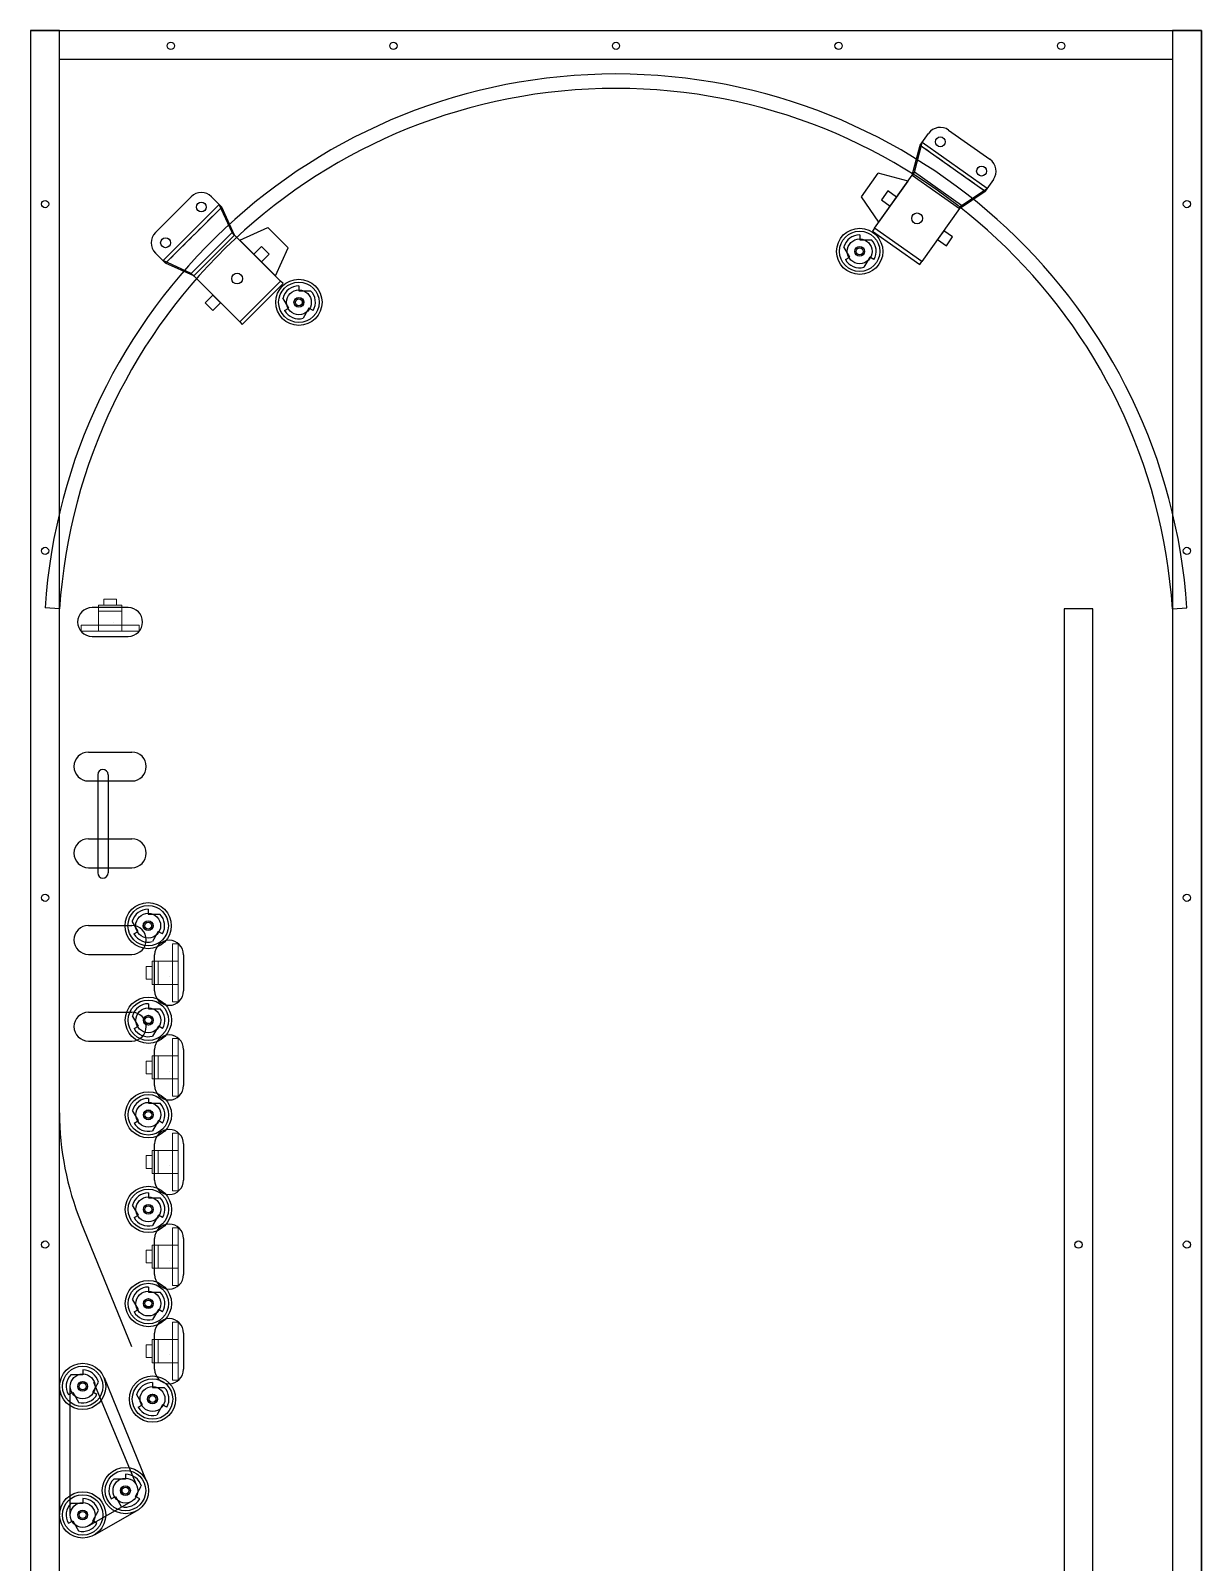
# Model space of a CAD drawing. Header units: metres. Extents: x 0 to 20.2, y 0 to 42.
# Drawn here: x 0 to 20.25, y 15.5 to 42 of the extents above; entities that cross this region are included whole.
import ezdxf

# ---------------------------------------------------------------- set-up
doc = ezdxf.new("R2010")
doc.units = ezdxf.units.M
doc.linetypes.add('Hidden', pattern=[0.1975, 0.125, -0.0725])
for name, color, linetype in [('6_125BIT_500DEP', 5, 'Continuous'), ('Z0_BOTCOMP', 4, 'Continuous'), ('Z0_CUT500', 4, 'Continuous'), ('Z0_RUBBER', 4, 'Continuous'), ('Z0_TOPCOMP', 6, 'Continuous'), ('Z0_WOODOUTLINE', 5, 'Continuous')]:
    doc.layers.add(name, color=color, linetype=linetype)

msp = doc.modelspace()

# ---------------------------------------------------------------- linework, layer by layer
at = {"layer": '6_125BIT_500DEP', "color": 5, "linetype": 'Continuous', "lineweight": 25}
for p, q in [((1.16, 29.129), (1.16, 27.429)), ((1.34, 29.129), (1.34, 27.429))]:
    msp.add_line(p, q, dxfattribs=at)
for centre, start, end in [((1.25, 29.129), 0, 180), ((1.25, 27.429), 180, 0)]:
    msp.add_arc(centre, 0.09, start, end, dxfattribs=at)
at = {"layer": 'Z0_BOTCOMP', "color": 4, "linetype": 'Continuous', "lineweight": 25}
for p, q in [((14.34, 38.467), (14.34, 38.382)), ((14.167, 38.082), (14.065, 38.258)), ((14.34, 38.382), (14.543, 38.382)), ((14.093, 38.04), (14.167, 38.082)), ((14.513, 38.082), (14.412, 37.906)), ((14.587, 38.04), (14.513, 38.082)), ((4.467, 37.2), (4.365, 37.376)), ((4.64, 37.585), (4.64, 37.5)), ((4.64, 37.5), (4.843, 37.5)), ((4.393, 37.158), (4.467, 37.2)), ((4.813, 37.2), (4.712, 37.025)), ((4.887, 37.158), (4.813, 37.2)), ((2.033, 26.802), (2.033, 26.717)), ((1.86, 26.417), (1.759, 26.593)), ((2.033, 26.717), (2.236, 26.717)), ((1.787, 26.375), (1.86, 26.417)), ((2.207, 26.417), (2.105, 26.241)), ((2.28, 26.375), (2.207, 26.417)), ((1.863, 24.781), (1.761, 24.957)), ((2.036, 25.166), (2.036, 25.081)), ((2.036, 25.081), (2.239, 25.081)), ((1.789, 24.739), (1.863, 24.781)), ((2.209, 24.781), (2.107, 24.606)), ((2.283, 24.739), (2.209, 24.781)), ((1.863, 23.145), (1.761, 23.321)), ((2.036, 23.53), (2.036, 23.445)), ((2.036, 23.445), (2.239, 23.445)), ((1.789, 23.103), (1.863, 23.145)), ((2.209, 23.145), (2.107, 22.969)), ((2.283, 23.103), (2.209, 23.145)), ((2.036, 21.894), (2.036, 21.809)), ((2.036, 21.809), (2.239, 21.809)), ((1.863, 21.509), (1.761, 21.685)), ((1.789, 21.466), (1.863, 21.509)), ((2.209, 21.509), (2.107, 21.333)), ((2.283, 21.466), (2.209, 21.509)), ((2.036, 20.265), (2.036, 20.18)), ((2.036, 20.18), (2.239, 20.18)), ((1.863, 19.88), (1.761, 20.056)), ((1.789, 19.838), (1.863, 19.88)), ((2.209, 19.88), (2.107, 19.704)), ((2.283, 19.838), (2.209, 19.88)), ((0.9, 18.832), (0.9, 18.747)), ((0.9, 18.747), (0.697, 18.747)), ((1.073, 18.447), (1.175, 18.623)), ((2.108, 18.613), (2.108, 18.528)), ((0.653, 18.405), (0.727, 18.447)), ((0.727, 18.447), (0.828, 18.272)), ((1.147, 18.405), (1.073, 18.447)), ((1.935, 18.228), (1.834, 18.403)), ((2.108, 18.528), (2.312, 18.528)), ((1.862, 18.185), (1.935, 18.228)), ((2.282, 18.228), (2.18, 18.052)), ((2.355, 18.185), (2.282, 18.228)), ((1.64, 17.029), (1.64, 16.944)), ((1.64, 16.944), (1.437, 16.944)), ((1.813, 16.644), (1.914, 16.82)), ((0.9, 16.523), (0.697, 16.523)), ((0.9, 16.608), (0.9, 16.523)), ((1.393, 16.602), (1.466, 16.644)), ((1.466, 16.644), (1.568, 16.468)), ((1.886, 16.602), (1.813, 16.644)), ((0.653, 16.181), (0.727, 16.223)), ((0.727, 16.223), (0.828, 16.047)), ((1.073, 16.223), (1.175, 16.399)), ((1.147, 16.181), (1.073, 16.223))]:
    msp.add_line(p, q, dxfattribs=at)
for centre, radius in [((14.34, 38.182), 0.085), ((14.34, 38.182), 0.059), ((4.64, 37.3), 0.085), ((4.64, 37.3), 0.059), ((2.033, 26.517), 0.085), ((2.033, 26.517), 0.059), ((2.036, 24.881), 0.085), ((2.036, 24.881), 0.059), ((2.036, 23.245), 0.085), ((2.036, 23.245), 0.059), ((2.036, 21.609), 0.085), ((2.036, 21.609), 0.059), ((2.036, 19.98), 0.085), ((2.036, 19.98), 0.059), ((0.9, 18.547), 0.085), ((0.9, 18.547), 0.059), ((2.108, 18.328), 0.085), ((2.108, 18.328), 0.059), ((1.64, 16.744), 0.085), ((1.64, 16.744), 0.059), ((0.9, 16.323), 0.085), ((0.9, 16.323), 0.059)]:
    msp.add_circle(centre, radius, dxfattribs=at)
for centre, start, end in [((14.34, 38.182), 90, 164.5679), ((14.34, 38.182), -30, 44.5679), ((14.34, 38.182), -150, -75.4321), ((4.64, 37.3), 90, 164.5679), ((4.64, 37.3), -30, 44.5679), ((4.64, 37.3), -150, -75.4321), ((2.033, 26.517), 90, 164.5679), ((2.033, 26.517), -30, 44.5679), ((2.033, 26.517), -150, -75.4321), ((2.036, 24.881), 90, 164.5679), ((2.036, 24.881), -30, 44.5679), ((2.036, 24.881), -150, -75.4321), ((2.036, 23.245), 90, 164.5679), ((2.036, 23.245), -30, 44.5679), ((2.036, 23.245), -150, -75.4321), ((2.036, 21.609), 90, 164.5679), ((2.036, 21.609), -30, 44.5679), ((2.036, 21.609), -150, -75.4321), ((2.036, 19.98), 90, 164.5679), ((2.036, 19.98), -30, 44.5679), ((2.036, 19.98), -150, -75.4321), ((0.9, 18.547), 15.4321, 90), ((0.9, 18.547), 135.4321, -150), ((2.108, 18.328), 90, 164.5679), ((0.9, 18.547), -104.5679, -30), ((2.108, 18.328), -30, 44.5679), ((2.108, 18.328), -150, -75.4321), ((1.64, 16.744), 15.4321, 90), ((1.64, 16.744), 135.4321, -150), ((0.9, 16.323), 135.4321, -150), ((0.9, 16.323), 15.4321, 90), ((1.64, 16.744), -104.5679, -30), ((0.9, 16.323), -104.5679, -30)]:
    msp.add_arc(centre, 0.285, start, end, dxfattribs=at)
at = {"layer": 'Z0_CUT500', "color": 5, "linetype": 'Continuous', "lineweight": 25}
for p, q in [((1.687, 32.02), (1.062, 32.02)), ((1.062, 31.52), (1.687, 31.52)), ((1, 29.52), (1.75, 29.52)), ((1, 29.02), (1.75, 29.02)), ((1, 28.02), (1.75, 28.02)), ((1, 27.52), (1.75, 27.52)), ((1, 26.52), (1.75, 26.52)), ((1, 26.02), (1.75, 26.02)), ((2.145, 25.389), (2.145, 26.014)), ((2.645, 26.014), (2.645, 25.389)), ((1, 25.02), (1.75, 25.02)), ((1, 24.52), (1.75, 24.52)), ((2.145, 23.752), (2.145, 24.377)), ((2.645, 24.377), (2.645, 23.752)), ((2.145, 22.116), (2.145, 22.741)), ((2.645, 22.741), (2.645, 22.116)), ((2.145, 20.48), (2.145, 21.105)), ((2.645, 21.105), (2.645, 20.48)), ((2.145, 18.844), (2.145, 19.469)), ((2.645, 19.469), (2.645, 18.844))]:
    msp.add_line(p, q, dxfattribs=at)
for centre in [(14.34, 38.182), (4.64, 37.3), (2.033, 26.517), (2.036, 24.881), (2.036, 23.245), (2.036, 21.609), (2.036, 19.98), (0.9, 18.547), (2.108, 18.328), (1.64, 16.744), (0.9, 16.323)]:
    msp.add_circle(centre, 0.0825, dxfattribs=at)
for centre, start, end in [((1.062, 31.77), 90, -90), ((1.687, 31.77), -90, 90), ((1, 29.27), 90, -90), ((1.75, 29.27), -90, 90), ((1, 27.77), 90, -90), ((1.75, 27.77), -90, 90), ((1, 26.27), 90, -90), ((1.75, 26.27), -90, 90), ((2.395, 26.014), 0, 180), ((2.395, 25.389), 180, 0), ((1, 24.77), 90, -90), ((1.75, 24.77), -90, 90), ((2.395, 24.377), 0, 180), ((2.395, 23.752), 180, 0), ((2.395, 22.741), 0, 180), ((2.395, 22.116), 180, 0), ((2.395, 21.105), 0, 180), ((2.395, 20.48), 180, 0), ((2.395, 19.469), 0, 180), ((2.395, 18.844), 180, 0)]:
    msp.add_arc(centre, 0.25, start, end, dxfattribs=at)
at = {"layer": 'Z0_RUBBER', "color": 2, "linetype": 'Continuous', "lineweight": 25}
for p, q in [((1.085, 18.623), (1.826, 16.85)), ((1.27, 18.699), (1.987, 16.942)), ((0.5, 18.547), (0.5, 16.323)), ((0.685, 16.323), (0.685, 18.547)), ((1.746, 16.557), (1.006, 16.136)), ((1.837, 16.396), (1.098, 15.975))]:
    msp.add_line(p, q, dxfattribs=at)
for centre, radius in [((14.34, 38.182), 0.4), ((14.34, 38.182), 0.215), ((4.64, 37.3), 0.4), ((4.64, 37.3), 0.215), ((2.033, 26.517), 0.4), ((2.033, 26.517), 0.215), ((2.036, 24.881), 0.4), ((2.036, 24.881), 0.215), ((2.036, 23.245), 0.4), ((2.036, 23.245), 0.215), ((2.036, 21.609), 0.4), ((2.036, 21.609), 0.215), ((2.036, 19.98), 0.4), ((2.036, 19.98), 0.215), ((0.9, 18.547), 0.4), ((0.9, 18.547), 0.215), ((2.108, 18.328), 0.4), ((2.108, 18.328), 0.215), ((1.64, 16.744), 0.4), ((1.64, 16.744), 0.215), ((0.9, 16.323), 0.4), ((0.9, 16.323), 0.215)]:
    msp.add_circle(centre, radius, dxfattribs=at)
at = {"layer": 'Z0_TOPCOMP', "color": 6, "linetype": 'Continuous', "lineweight": 25}
for p, q in [((0, 42), (0, 0)), ((0.5, 42), (0, 42)), ((0.5, 0), (0.5, 42)), ((0.5, 42), (19.75, 42)), ((0.5, 41.5), (0.5, 42)), ((19.75, 42), (19.75, 41.5)), ((19.75, 42), (19.75, 0)), ((20.25, 42), (19.75, 42)), ((20.25, 0), (20.25, 42)), ((19.75, 41.5), (0.5, 41.5)), ((15.879, 40.28), (16.593, 39.774)), ((15.25, 39.5), (15.386, 40.016)), ((15.286, 39.551), (15.422, 40.067)), ((15.386, 40.016), (15.531, 40.22)), ((15.422, 40.067), (15.386, 40.016)), ((15.386, 40.016), (16.508, 39.221)), ((16.544, 39.272), (15.422, 40.067)), ((14.372, 39.126), (14.661, 39.534)), ((14.599, 38.582), (15.25, 39.5)), ((15.178, 39.398), (14.661, 39.534)), ((15.286, 39.551), (15.25, 39.5)), ((15.25, 39.5), (16.066, 38.922)), ((15.25, 39.5), (16.066, 38.922)), ((16.102, 38.973), (15.286, 39.551)), ((14.672, 38.684), (15.178, 39.398)), ((14.826, 39.226), (14.717, 39.073)), ((14.979, 39.118), (14.826, 39.226)), ((16.066, 38.922), (16.508, 39.221)), ((16.102, 38.973), (16.544, 39.272)), ((16.652, 39.425), (16.508, 39.221)), ((16.508, 39.221), (16.544, 39.272)), ((2.158, 38.507), (2.776, 39.126)), ((3.262, 38.993), (2.29, 38.021)), ((3.13, 39.126), (3.307, 38.949)), ((3.483, 38.507), (3.262, 38.993)), ((3.307, 38.949), (3.262, 38.993)), ((14.672, 38.684), (14.372, 39.126)), ((14.717, 39.073), (14.87, 38.965)), ((14.87, 38.965), (14.979, 39.118)), ((16.066, 38.922), (16.102, 38.973)), ((2.334, 37.977), (3.307, 38.949)), ((3.528, 38.463), (3.307, 38.949)), ((16.066, 38.922), (15.415, 38.004)), ((3.483, 38.507), (2.776, 37.8)), ((2.821, 37.756), (3.528, 38.463)), ((2.821, 37.756), (3.528, 38.463)), ((3.528, 38.463), (3.483, 38.507)), ((3.528, 38.463), (4.323, 37.667)), ((3.616, 38.374), (4.102, 38.595)), ((4.102, 38.595), (4.456, 38.242)), ((14.599, 38.582), (14.563, 38.531)), ((14.563, 38.531), (15.379, 37.953)), ((15.415, 38.004), (14.599, 38.582)), ((15.415, 38.004), (14.599, 38.582)), ((15.795, 38.539), (15.686, 38.386)), ((15.948, 38.431), (15.795, 38.539)), ((15.839, 38.278), (15.948, 38.431)), ((3.616, 38.374), (4.235, 37.756)), ((3.992, 38.264), (3.859, 38.131)), ((4.124, 38.131), (3.992, 38.264)), ((4.235, 37.756), (4.456, 38.242)), ((15.686, 38.386), (15.839, 38.278)), ((2.334, 37.977), (2.158, 38.153)), ((2.776, 37.8), (2.29, 38.021)), ((2.29, 38.021), (2.334, 37.977)), ((2.821, 37.756), (2.334, 37.977)), ((3.859, 38.131), (3.992, 37.999)), ((3.992, 37.999), (4.124, 38.131)), ((15.379, 37.953), (15.415, 38.004)), ((2.776, 37.8), (2.821, 37.756)), ((3.616, 36.96), (2.821, 37.756)), ((4.323, 37.667), (3.616, 36.96)), ((4.323, 37.667), (3.616, 36.96)), ((4.367, 37.623), (4.323, 37.667)), ((3.152, 37.424), (3.019, 37.292)), ((3.285, 37.292), (3.152, 37.424)), ((3.66, 36.916), (4.367, 37.623)), ((3.019, 37.292), (3.152, 37.159)), ((3.152, 37.159), (3.285, 37.292)), ((3.616, 36.96), (3.66, 36.916)), ((0.5, 32), (0.251, 32.017)), ((17.875, 32), (17.875, 7.5)), ((18.375, 32), (17.875, 32)), ((18.375, 7.5), (18.375, 32)), ((19.75, 32), (19.999, 32.017)), ((0.5, 23.28), (0.5, 29)), ((1.749, 19.233), (0.869, 21.395))]:
    msp.add_line(p, q, dxfattribs=at)
at = {"layer": 'Z0_TOPCOMP', "color": 6, "linetype": 'Hidden', "lineweight": 25}
for p, q in [((16.508, 39.221), (15.386, 40.016)), ((3.307, 38.949), (2.334, 37.977))]:
    msp.add_line(p, q, dxfattribs=at)
at = {"layer": 'Z0_TOPCOMP', "color": 6, "linetype": 'Continuous', "lineweight": 5}
for p, q in [((1.175, 32.064), (1.175, 31.614)), ((1.575, 32.064), (1.175, 32.064)), ((1.265, 32.164), (1.265, 32.064)), ((1.485, 32.164), (1.265, 32.164)), ((1.265, 32.064), (1.485, 32.064)), ((1.485, 32.064), (1.485, 32.164)), ((1.575, 31.614), (1.575, 32.064)), ((1.175, 32.02), (1.175, 31.957)), ((1.575, 32.02), (1.175, 32.02)), ((1.175, 31.957), (1.575, 31.957)), ((1.575, 31.957), (1.575, 32.02)), ((0.812, 31.77), (0.812, 31.77)), ((0.812, 31.77), (0.812, 31.77)), ((0.875, 31.714), (1.875, 31.714)), ((0.875, 31.614), (0.875, 31.714)), ((1.875, 31.614), (0.875, 31.614)), ((1.175, 31.614), (1.575, 31.614)), ((1.437, 31.77), (1.437, 31.77)), ((1.875, 31.714), (1.875, 31.614)), ((1.937, 31.77), (1.937, 31.77)), ((2.395, 26.264), (2.395, 26.264)), ((2.395, 26.264), (2.395, 26.264)), ((2.451, 26.201), (2.451, 25.201)), ((2.551, 26.201), (2.451, 26.201)), ((2.551, 25.201), (2.551, 26.201)), ((2.001, 25.811), (2.101, 25.811)), ((2.001, 25.591), (2.001, 25.811)), ((2.101, 25.901), (2.551, 25.901)), ((2.101, 25.501), (2.101, 25.901)), ((2.101, 25.811), (2.101, 25.591)), ((2.145, 25.901), (2.208, 25.901)), ((2.145, 25.501), (2.145, 25.901)), ((2.208, 25.901), (2.208, 25.501)), ((2.551, 25.901), (2.551, 25.501)), ((2.101, 25.591), (2.001, 25.591)), ((2.551, 25.501), (2.101, 25.501)), ((2.208, 25.501), (2.145, 25.501)), ((2.395, 25.639), (2.395, 25.639)), ((2.451, 25.201), (2.551, 25.201)), ((2.395, 25.139), (2.395, 25.139)), ((2.395, 24.627), (2.395, 24.627)), ((2.395, 24.627), (2.395, 24.627)), ((2.451, 24.565), (2.451, 23.565)), ((2.551, 24.565), (2.451, 24.565)), ((2.551, 23.565), (2.551, 24.565)), ((2.001, 24.175), (2.101, 24.175)), ((2.001, 23.955), (2.001, 24.175)), ((2.101, 24.265), (2.551, 24.265)), ((2.101, 23.865), (2.101, 24.265)), ((2.101, 24.175), (2.101, 23.955)), ((2.145, 24.265), (2.208, 24.265)), ((2.145, 23.865), (2.145, 24.265)), ((2.208, 24.265), (2.208, 23.865)), ((2.551, 24.265), (2.551, 23.865)), ((2.101, 23.955), (2.001, 23.955)), ((2.551, 23.865), (2.101, 23.865)), ((2.208, 23.865), (2.145, 23.865)), ((2.395, 24.002), (2.395, 24.002)), ((2.395, 23.502), (2.395, 23.502)), ((2.451, 23.565), (2.551, 23.565)), ((2.395, 22.991), (2.395, 22.991)), ((2.395, 22.991), (2.395, 22.991)), ((2.451, 22.929), (2.451, 21.929)), ((2.551, 22.929), (2.451, 22.929)), ((2.551, 21.929), (2.551, 22.929)), ((2.001, 22.539), (2.101, 22.539)), ((2.001, 22.319), (2.001, 22.539)), ((2.101, 22.629), (2.551, 22.629)), ((2.101, 22.229), (2.101, 22.629)), ((2.101, 22.539), (2.101, 22.319)), ((2.145, 22.629), (2.208, 22.629)), ((2.145, 22.229), (2.145, 22.629)), ((2.208, 22.629), (2.208, 22.229)), ((2.551, 22.629), (2.551, 22.229)), ((2.101, 22.319), (2.001, 22.319)), ((2.395, 22.366), (2.395, 22.366)), ((2.551, 22.229), (2.101, 22.229)), ((2.208, 22.229), (2.145, 22.229)), ((2.395, 21.866), (2.395, 21.866)), ((2.451, 21.929), (2.551, 21.929)), ((2.395, 21.355), (2.395, 21.355)), ((2.395, 21.355), (2.395, 21.355)), ((2.451, 21.292), (2.451, 20.292)), ((2.551, 21.292), (2.451, 21.292)), ((2.551, 20.292), (2.551, 21.292)), ((2.101, 20.992), (2.551, 20.992)), ((2.101, 20.592), (2.101, 20.992)), ((2.145, 20.992), (2.208, 20.992)), ((2.145, 20.592), (2.145, 20.992)), ((2.208, 20.992), (2.208, 20.592)), ((2.551, 20.992), (2.551, 20.592)), ((2.001, 20.902), (2.101, 20.902)), ((2.001, 20.682), (2.001, 20.902)), ((2.101, 20.682), (2.001, 20.682)), ((2.101, 20.902), (2.101, 20.682)), ((2.395, 20.73), (2.395, 20.73)), ((2.551, 20.592), (2.101, 20.592)), ((2.208, 20.592), (2.145, 20.592)), ((2.395, 20.23), (2.395, 20.23)), ((2.451, 20.292), (2.551, 20.292)), ((2.395, 19.719), (2.395, 19.719)), ((2.395, 19.719), (2.395, 19.719)), ((2.451, 19.656), (2.451, 18.656)), ((2.551, 19.656), (2.451, 19.656)), ((2.551, 18.656), (2.551, 19.656)), ((2.101, 19.356), (2.551, 19.356)), ((2.101, 18.956), (2.101, 19.356)), ((2.145, 19.356), (2.208, 19.356)), ((2.145, 18.956), (2.145, 19.356)), ((2.208, 19.356), (2.208, 18.956)), ((2.551, 19.356), (2.551, 18.956)), ((2.001, 19.266), (2.101, 19.266)), ((2.001, 19.046), (2.001, 19.266)), ((2.101, 19.266), (2.101, 19.046)), ((2.395, 19.094), (2.395, 19.094)), ((2.101, 19.046), (2.001, 19.046)), ((2.551, 18.956), (2.101, 18.956)), ((2.208, 18.956), (2.145, 18.956)), ((2.395, 18.594), (2.395, 18.594)), ((2.451, 18.656), (2.551, 18.656))]:
    msp.add_line(p, q, dxfattribs=at)
at = {"layer": 'Z0_TOPCOMP', "color": 6, "linetype": 'Continuous', "lineweight": 25}
for centre, radius in [((15.734, 40.076), 0.085), ((16.448, 39.57), 0.085), ((2.953, 38.949), 0.085), ((15.333, 38.752), 0.0938), ((14.34, 38.182), 0.35), ((2.334, 38.33), 0.085), ((3.572, 37.711), 0.0938), ((4.64, 37.3), 0.35), ((2.033, 26.517), 0.35), ((2.036, 24.881), 0.35), ((2.036, 23.245), 0.35), ((2.036, 21.609), 0.35), ((2.036, 19.98), 0.35), ((0.9, 18.547), 0.35), ((2.108, 18.328), 0.35), ((1.64, 16.744), 0.35), ((0.9, 16.323), 0.35)]:
    msp.add_circle(centre, radius, dxfattribs=at)
for centre, radius, start, end in [((10.125, 31.353), 9.897, 3.844, 176.1563), ((10.125, 31.353), 9.647, 3.844, 176.1563), ((15.734, 40.076), 0.25, 54.68, 144.68), ((16.448, 39.57), 0.25, -35.32, 54.68), ((2.953, 38.949), 0.25, 45, 135), ((2.334, 38.33), 0.25, 135, -135), ((5.5, 23.28), 5, 180, -157.849)]:
    msp.add_arc(centre, radius, start, end, dxfattribs=at)
at = {"layer": 'Z0_WOODOUTLINE', "color": 5, "linetype": 'Continuous', "lineweight": 25}
for p, q in [((0, 42), (20.25, 42)), ((0, 42), (0, 3.602)), ((20.25, 42), (20.25, 4.165))]:
    msp.add_line(p, q, dxfattribs=at)
for centre in [(2.425, 41.738), (6.275, 41.738), (10.125, 41.738), (13.975, 41.738), (17.825, 41.738), (0.25, 39), (20, 39), (0.25, 33), (20, 33), (0.25, 27), (20, 27), (0.25, 21), (18.125, 21), (20, 21)]:
    msp.add_circle(centre, 0.0625, dxfattribs=at)

doc.saveas('drawing.dxf')
